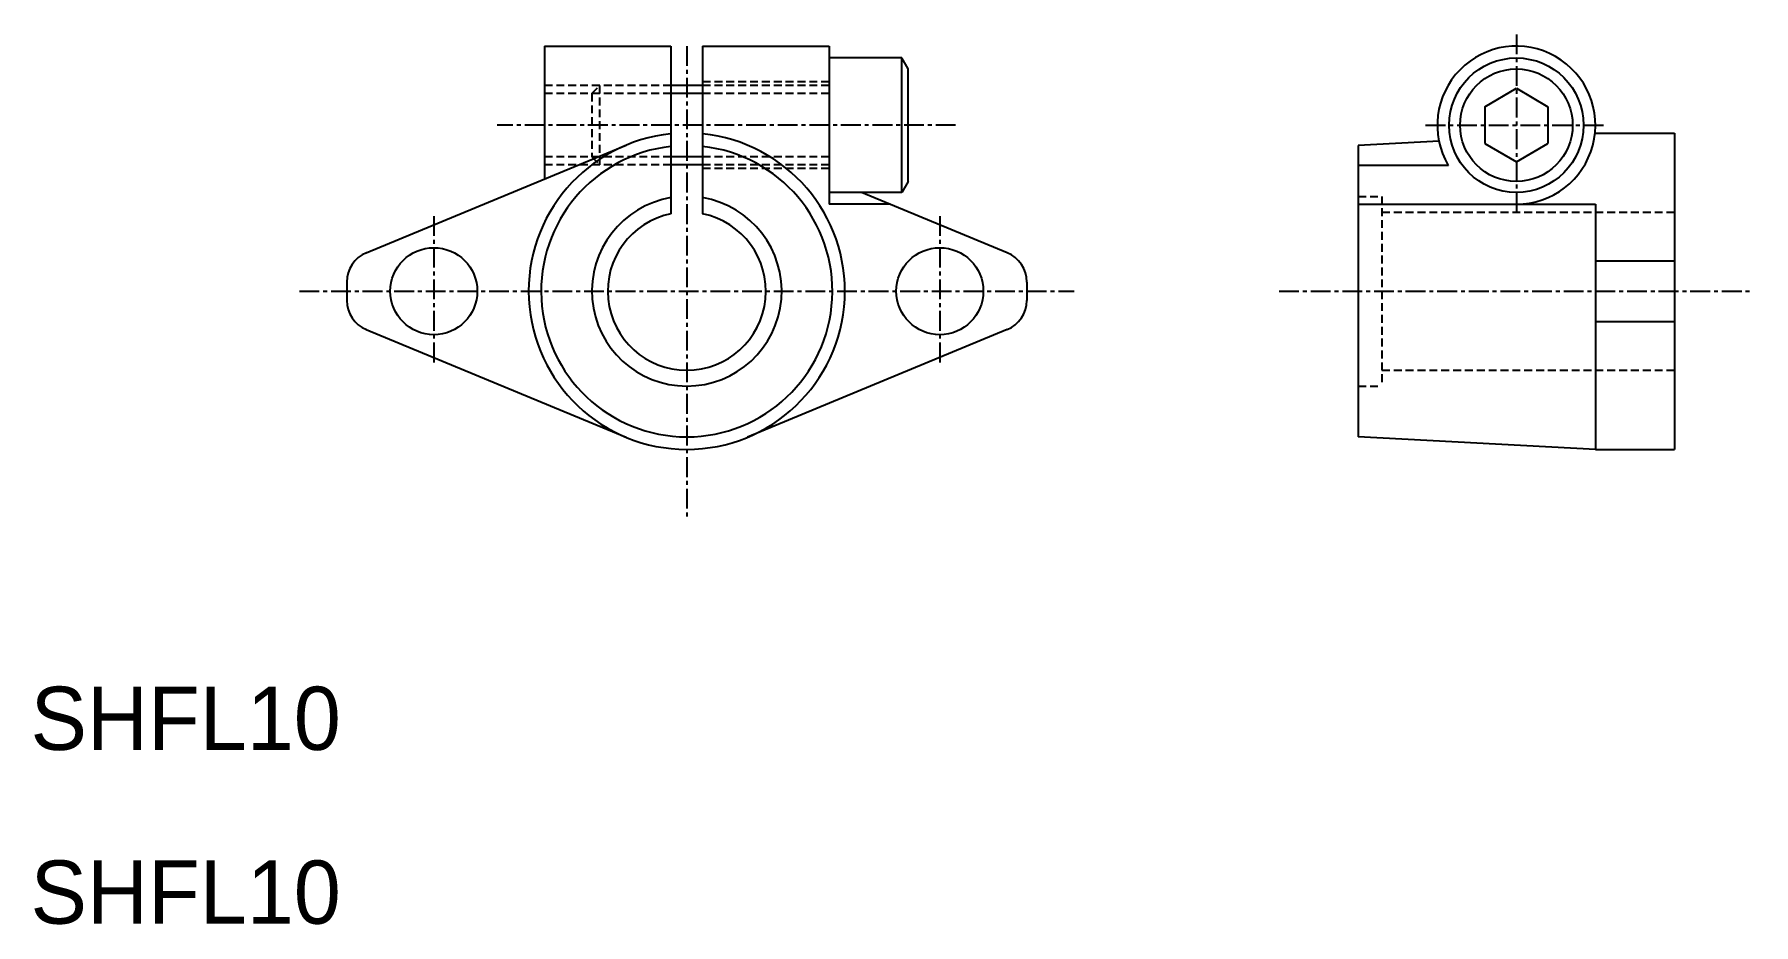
# Model space of a CAD drawing. Extents: x 70 to 179, y 60 to 117.
import ezdxf

# ---------------------------------------------------------------- set-up
doc = ezdxf.new("R2010")
doc.units = 0
doc.linetypes.add('CENTER', pattern=[2, 1.25, -0.25, 0.25, -0.25])
doc.linetypes.add('DASHED', pattern=[0.75, 0.5, -0.25])
doc.layers.get('0').update_dxf_attribs({"linetype": 'CONTINUOUS'})
doc.layers.add('CENTER', color=1, linetype='CENTER')

msp = doc.modelspace()

# ---------------------------------------------------------------- linework, layer by layer
at = {"color": 7, "linetype": 'CONTINUOUS'}
for p, q in [((102.75, 116.04), (110.75, 116.04)), ((102.75, 116.04), (102.75, 107.64)), ((110.75, 116.04), (110.75, 105.44)), ((112.75, 116.04), (112.75, 105.44)), ((112.75, 116.04), (120.75, 116.04)), ((120.75, 116.04), (120.75, 108.64)), ((120.75, 115.54), (120.75, 106.04)), ((120.75, 115.29), (120.75, 106.79)), ((125.35, 115.29), (120.75, 115.29)), ((125.35, 106.79), (125.35, 115.29)), ((125.75, 114.6), (125.35, 115.29)), ((125.75, 107.48), (125.75, 114.6)), ((112.75, 113.54), (110.75, 113.54)), ((162.21, 112.2), (164.21, 113.39)), ((164.21, 113.39), (166.21, 112.2)), ((162.21, 112.2), (162.21, 109.89)), ((166.21, 112.2), (166.21, 109.89)), ((159.32, 110.02), (154.21, 109.75)), ((162.21, 109.89), (164.21, 108.73)), ((164.21, 108.73), (166.21, 109.89)), ((169.19, 110.54), (174.21, 110.54)), ((174.21, 110.54), (174.21, 90.54)), ((91.48, 102.97), (107.92, 109.78)), ((154.21, 109.75), (154.21, 91.33)), ((112.75, 108.54), (110.75, 108.54)), ((159.91, 108.5), (154.21, 108.5)), ((125.35, 106.79), (120.75, 106.79)), ((132.01, 102.97), (122.79, 106.79)), ((125.75, 107.48), (125.35, 106.79)), ((124.6, 106.04), (120.75, 106.04)), ((154.21, 106.04), (169.21, 106.04)), ((169.21, 106.04), (169.21, 90.54)), ((154.21, 105.41), (154.21, 105.41)), ((169.21, 102.46), (174.21, 102.46)), ((90.25, 101.12), (90.25, 99.96)), ((133.25, 101.12), (133.25, 99.96)), ((91.48, 98.11), (107.92, 91.3)), ((132.01, 98.11), (115.58, 91.3)), ((169.21, 98.62), (174.21, 98.62)), ((169.21, 90.54), (154.21, 91.33)), ((169.21, 90.54), (174.21, 90.54))]:
    msp.add_line(p, q, dxfattribs=at)
at = {"color": 3, "linetype": 'DASHED'}
for p, q in [((110.75, 113.54), (102.75, 113.54)), ((105.75, 113.04), (106.25, 113.54)), ((106.25, 108.54), (106.25, 113.54)), ((120.75, 113.79), (112.75, 113.79)), ((120.75, 113.54), (112.75, 113.54)), ((110.75, 113.04), (102.75, 113.04)), ((105.75, 113.04), (105.75, 109.04)), ((120.75, 113.04), (112.75, 113.04)), ((110.75, 109.04), (102.75, 109.04)), ((105.75, 109.04), (106.25, 108.54)), ((120.75, 109.04), (112.75, 109.04)), ((110.75, 108.54), (102.75, 108.54)), ((120.75, 108.54), (112.75, 108.54)), ((120.75, 108.29), (112.75, 108.29)), ((154.21, 106.54), (155.71, 106.54)), ((155.71, 106.54), (155.71, 94.54)), ((155.71, 105.54), (174.21, 105.54)), ((155.71, 95.54), (174.21, 95.54)), ((154.21, 94.54), (155.71, 94.54))]:
    msp.add_line(p, q, dxfattribs=at)
at = {"color": 3}
for p, q in [((112.75, 113.04), (110.75, 113.04)), ((112.75, 109.04), (110.75, 109.04))]:
    msp.add_line(p, q, dxfattribs=at)
at = {"color": 7, "linetype": 'CONTINUOUS'}
for centre, radius in [((164.21, 111.04), 4.25), ((164.21, 111.04), 3.56), ((95.75, 100.54), 2.75), ((127.75, 100.54), 2.75)]:
    msp.add_circle(centre, radius, dxfattribs=at)
for centre, radius, start, end in [((164.21, 111.04), 5, 270, 210.5757), ((111.75, 100.54), 10, 95.7392, 84.2608), ((111.75, 100.54), 9.21, 96.2307, 83.7693), ((111.75, 100.54), 6, 99.5941, 80.4059), ((111.75, 100.54), 5, 101.537, 78.463), ((92.25, 101.12), 2, 112.5, 180), ((131.25, 101.12), 2, 360, 67.5), ((92.25, 99.96), 2, 180, 247.5), ((131.25, 99.96), 2, 292.5, 0)]:
    msp.add_arc(centre, radius, start, end, dxfattribs=at)
at = {"layer": 'CENTER', "color": 1, "linetype": 'CENTER'}
for p, q in [((164.21, 116.78), (164.21, 105.3)), ((111.75, 116.04), (111.75, 86.29)), ((128.75, 111.04), (99.75, 111.04)), ((158.47, 111.04), (169.96, 111.04)), ((95.75, 105.29), (95.75, 95.79)), ((127.75, 105.29), (127.75, 95.79)), ((87.25, 100.54), (136.25, 100.54)), ((149.21, 100.54), (179.21, 100.54))]:
    msp.add_line(p, q, dxfattribs=at)

# ---------------------------------------------------------------- texts
at = {"color": 7, "linetype": 'CONTINUOUS'}
for p in [(70.25, 71.53), (70.25, 60.54)]:
    msp.add_text('SHFL10', height=4, dxfattribs=at).set_placement(p)

doc.saveas('drawing.dxf')
